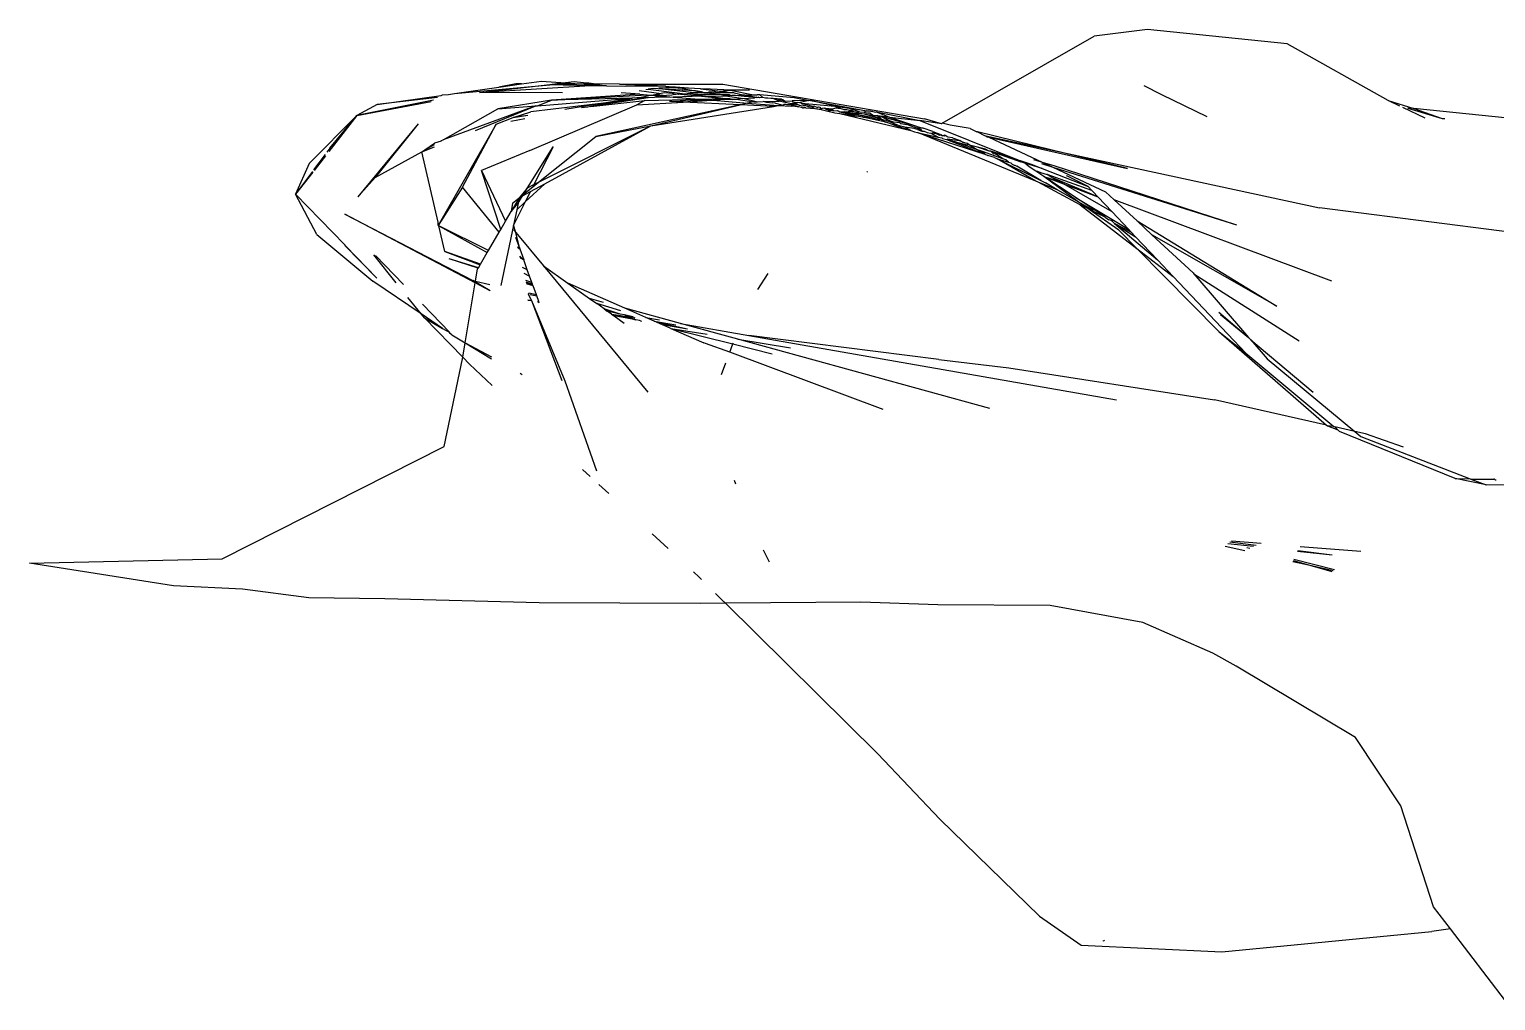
# Model space of a CAD drawing. Header units: millimetres. Extents: x -41292 to 298682, y -22072 to 33155.
# Drawn here: x 27073.7 to 27158.1, y -13216.8 to -13160.8 of the extents above; entities that cross this region are included whole.
import ezdxf

# ---------------------------------------------------------------- set-up
doc = ezdxf.new("R2010")
doc.units = ezdxf.units.MM

# ---------------------------------------------------------------- blocks, each defined once
blk = doc.blocks.new('rmfnasesx')
for p, q in [((54601.362, 2351.602), (54598.287, 2351.209)), ((54609.413, 2350.764), (54601.362, 2351.602)), ((54589.546, 2346.192), (54598.287, 2351.209)), ((54615.228, 2347.502), (54609.413, 2350.764)), ((54561.466, 2347.908), (54566.945, 2348.414)), ((54561.466, 2347.908), (54564.011, 2348.273)), ((54566.945, 2348.414), (54563.097, 2347.959)), ((54569.278, 2348.354), (54563.097, 2347.959)), ((54564.999, 2348.469), (54564.011, 2348.273)), ((54564.011, 2348.273), (54565.32, 2348.46)), ((54565.32, 2348.46), (54564.999, 2348.469)), ((54565.32, 2348.46), (54566.473, 2348.626)), ((54566.473, 2348.626), (54567.86, 2348.52)), ((54567.363, 2348.463), (54566.945, 2348.414)), ((54569.278, 2348.354), (54566.945, 2348.414)), ((54567.86, 2348.52), (54567.363, 2348.463)), ((54567.363, 2348.463), (54568.66, 2348.459)), ((54568.342, 2348.576), (54567.86, 2348.52)), ((54567.86, 2348.52), (54568.66, 2348.459)), ((54568.888, 2348.518), (54568.342, 2348.576)), ((54568.66, 2348.459), (54570.214, 2348.34)), ((54568.66, 2348.459), (54569.466, 2348.457)), ((54569.19, 2348.504), (54568.888, 2348.518)), ((54569.466, 2348.457), (54569.19, 2348.504)), ((54570.214, 2348.34), (54569.278, 2348.354)), ((54569.466, 2348.457), (54570.214, 2348.34)), ((54570.96, 2348.452), (54569.466, 2348.457)), ((54570.214, 2348.34), (54571.331, 2348.325)), ((54570.96, 2348.452), (54576.913, 2348.436)), ((54573.587, 2348.329), (54570.96, 2348.452)), ((54573.587, 2348.329), (54571.331, 2348.325)), ((54572.478, 2348.138), (54572.62, 2348.157)), ((54572.896, 2348.193), (54572.62, 2348.157)), ((54572.62, 2348.157), (54574.283, 2347.948)), ((54573.429, 2348.149), (54572.896, 2348.193)), ((54574.375, 2348.205), (54573.233, 2348.238)), ((54575.339, 2348.054), (54573.429, 2348.149)), ((54575.104, 2347.968), (54573.429, 2348.149)), ((54573.647, 2348.292), (54573.587, 2348.329)), ((54573.775, 2348.3), (54573.647, 2348.292)), ((54573.829, 2348.297), (54573.775, 2348.3)), ((54573.917, 2348.277), (54573.829, 2348.297)), ((54574.023, 2348.271), (54573.917, 2348.277)), ((54574.193, 2348.281), (54574.023, 2348.271)), ((54574.926, 2348.223), (54574.193, 2348.281)), ((54574.193, 2348.281), (54574.375, 2348.205)), ((54574.566, 2348.2), (54574.375, 2348.205)), ((54574.926, 2348.223), (54574.566, 2348.2)), ((54574.566, 2348.2), (54575.339, 2348.054)), ((54575.625, 2348.167), (54574.926, 2348.223)), ((54575.625, 2348.167), (54576.63, 2348.052)), ((54576.192, 2348.154), (54575.625, 2348.167)), ((54577.355, 2348.091), (54576.192, 2348.154)), ((54576.723, 2348.041), (54577.355, 2348.091)), ((54576.913, 2348.436), (54588.528, 2346.44)), ((54578.455, 2348.091), (54577.355, 2348.091)), ((54577.355, 2348.091), (54578.677, 2347.834)), ((54601.148, 2348.368), (54602.167, 2347.857)), ((54560.244, 2347.522), (54555.844, 2346.645)), ((54555.844, 2346.645), (54560.11, 2347.44)), ((54557.016, 2347.269), (54555.844, 2346.645)), ((54557.016, 2347.269), (54560.691, 2347.796)), ((54560.484, 2347.669), (54557.016, 2347.269)), ((54560.691, 2347.796), (54560.761, 2347.839)), ((54560.761, 2347.839), (54561.115, 2347.857)), ((54561.115, 2347.857), (54561.466, 2347.908)), ((54563.097, 2347.959), (54562.909, 2347.949)), ((54567.685, 2347.954), (54563.097, 2347.959)), ((54567.041, 2347.524), (54563.957, 2347.019)), ((54565.794, 2344.617), (54571.962, 2347.263)), ((54569.714, 2347.316), (54565.851, 2346.846)), ((54566.233, 2347.201), (54571.679, 2347.637)), ((54566.233, 2347.201), (54567.041, 2347.524)), ((54572.13, 2347.862), (54567.041, 2347.524)), ((54567.041, 2347.524), (54572.549, 2347.827)), ((54571.679, 2347.637), (54567.041, 2347.524)), ((54567.805, 2347.004), (54569.714, 2347.316)), ((54572.605, 2347.667), (54569.318, 2347.157)), ((54569.318, 2347.157), (54572.428, 2347.498)), ((54571.011, 2347.473), (54569.318, 2347.157)), ((54577.908, 2347.257), (54569.608, 2345.433)), ((54569.714, 2347.316), (54571.679, 2347.637)), ((54571.011, 2347.473), (54569.714, 2347.316)), ((54572.605, 2347.667), (54571.011, 2347.473)), ((54571.679, 2347.637), (54571.011, 2347.473)), ((54572.13, 2347.862), (54571.05, 2347.951)), ((54571.726, 2347.645), (54571.679, 2347.637)), ((54571.961, 2347.651), (54571.726, 2347.645)), ((54572.045, 2347.666), (54571.961, 2347.651)), ((54572.428, 2347.498), (54571.962, 2347.263)), ((54571.962, 2347.263), (54574.625, 2347.415)), ((54572.045, 2347.666), (54572.744, 2347.811)), ((54572.605, 2347.667), (54572.045, 2347.666)), ((54572.09, 2348.087), (54573.363, 2347.912)), ((54572.13, 2347.862), (54572.549, 2347.827)), ((54572.428, 2347.498), (54575.556, 2347.58)), ((54572.549, 2347.827), (54572.744, 2347.811)), ((54572.957, 2347.676), (54572.605, 2347.667)), ((54572.744, 2347.811), (54572.797, 2347.807)), ((54572.767, 2346.041), (54577.908, 2347.257)), ((54572.797, 2347.807), (54572.991, 2347.851)), ((54572.797, 2347.807), (54573.291, 2347.766)), ((54573.291, 2347.766), (54572.957, 2347.676)), ((54574.044, 2347.704), (54572.957, 2347.676)), ((54572.991, 2347.851), (54573.029, 2347.858)), ((54573.029, 2347.858), (54573.101, 2347.858)), ((54573.363, 2347.912), (54573.101, 2347.858)), ((54573.101, 2347.858), (54573.662, 2347.796)), ((54573.291, 2347.766), (54573.479, 2347.751)), ((54573.559, 2347.948), (54573.363, 2347.912)), ((54573.479, 2347.751), (54573.662, 2347.796)), ((54573.479, 2347.751), (54574.044, 2347.704)), ((54573.997, 2347.907), (54573.559, 2347.948)), ((54573.965, 2347.82), (54573.662, 2347.796)), ((54576.265, 2347.522), (54573.841, 2347.452)), ((54574.625, 2347.415), (54573.841, 2347.452)), ((54574.134, 2347.853), (54573.965, 2347.82)), ((54574.032, 2347.909), (54573.997, 2347.907)), ((54574.134, 2347.853), (54574.032, 2347.909)), ((54575.689, 2347.746), (54574.044, 2347.704)), ((54574.044, 2347.704), (54575.556, 2347.58)), ((54574.196, 2347.853), (54574.134, 2347.853)), ((54574.322, 2347.876), (54574.196, 2347.853)), ((54574.283, 2347.948), (54574.438, 2347.931)), ((54574.367, 2347.852), (54574.322, 2347.876)), ((54574.478, 2347.861), (54574.367, 2347.852)), ((54574.438, 2347.931), (54574.567, 2347.906)), ((54574.567, 2347.906), (54574.478, 2347.861)), ((54574.478, 2347.861), (54575.689, 2347.746)), ((54574.567, 2347.906), (54574.857, 2347.891)), ((54574.625, 2347.415), (54576.265, 2347.522)), ((54577.908, 2347.257), (54574.625, 2347.415)), ((54575.383, 2347.946), (54574.857, 2347.891)), ((54575.219, 2347.849), (54574.857, 2347.891)), ((54575.383, 2347.946), (54575.104, 2347.968)), ((54575.769, 2347.846), (54575.219, 2347.849)), ((54575.219, 2347.849), (54576.088, 2347.757)), ((54575.686, 2348), (54575.339, 2348.054)), ((54575.339, 2348.054), (54575.694, 2347.958)), ((54575.465, 2347.94), (54575.383, 2347.946)), ((54575.694, 2347.958), (54575.465, 2347.94)), ((54575.556, 2347.58), (54577.037, 2347.619)), ((54575.556, 2347.58), (54576.265, 2347.522)), ((54575.842, 2347.946), (54575.686, 2348)), ((54575.689, 2347.746), (54576.088, 2347.757)), ((54575.689, 2347.746), (54577.037, 2347.619)), ((54575.842, 2347.946), (54575.694, 2347.958)), ((54576.632, 2347.851), (54575.769, 2347.846)), ((54576.029, 2347.946), (54575.842, 2347.946)), ((54576.029, 2347.946), (54576.132, 2347.994)), ((54576.242, 2347.912), (54576.029, 2347.946)), ((54576.088, 2347.757), (54577.069, 2347.782)), ((54576.088, 2347.757), (54577.037, 2347.619)), ((54576.132, 2347.994), (54576.298, 2348.007)), ((54576.498, 2347.945), (54576.242, 2347.912)), ((54576.632, 2347.851), (54576.242, 2347.912)), ((54576.265, 2347.522), (54576.362, 2347.514)), ((54576.298, 2348.007), (54576.63, 2348.052)), ((54576.74, 2347.535), (54576.362, 2347.514)), ((54576.362, 2347.514), (54578.336, 2347.351)), ((54577.562, 2347.944), (54576.498, 2347.945)), ((54576.63, 2348.052), (54576.723, 2348.041)), ((54576.688, 2347.842), (54576.632, 2347.851)), ((54576.75, 2347.842), (54576.688, 2347.842)), ((54576.723, 2348.041), (54577.562, 2347.944)), ((54577.445, 2347.555), (54576.74, 2347.535)), ((54577.069, 2347.782), (54576.75, 2347.842)), ((54577.299, 2347.84), (54576.75, 2347.842)), ((54577.037, 2347.619), (54577.322, 2347.626)), ((54577.037, 2347.619), (54577.445, 2347.555)), ((54577.422, 2347.791), (54577.069, 2347.782)), ((54577.069, 2347.782), (54577.958, 2347.643)), ((54577.299, 2347.84), (54577.422, 2347.791)), ((54577.322, 2347.626), (54577.477, 2347.577)), ((54577.636, 2347.795), (54577.422, 2347.791)), ((54577.445, 2347.555), (54577.477, 2347.577)), ((54577.477, 2347.577), (54577.678, 2347.589)), ((54577.562, 2347.944), (54578.059, 2347.837)), ((54577.636, 2347.795), (54578.059, 2347.837)), ((54578.141, 2347.729), (54577.636, 2347.795)), ((54577.678, 2347.589), (54577.958, 2347.643)), ((54577.678, 2347.589), (54578.691, 2347.429)), ((54577.948, 2347.255), (54577.908, 2347.257)), ((54578.336, 2347.351), (54577.948, 2347.255)), ((54579.829, 2347.165), (54577.948, 2347.255)), ((54577.958, 2347.643), (54578.138, 2347.615)), ((54578.059, 2347.837), (54578.156, 2347.836)), ((54578.138, 2347.615), (54578.654, 2347.661)), ((54578.138, 2347.615), (54578.915, 2347.434)), ((54578.414, 2347.715), (54578.141, 2347.729)), ((54578.156, 2347.836), (54578.18, 2347.81)), ((54578.18, 2347.81), (54578.283, 2347.813)), ((54578.283, 2347.813), (54578.406, 2347.816)), ((54578.414, 2347.715), (54578.283, 2347.813)), ((54578.691, 2347.429), (54578.336, 2347.351)), ((54578.336, 2347.351), (54580.093, 2347.207)), ((54578.406, 2347.816), (54578.677, 2347.834)), ((54578.406, 2347.816), (54578.637, 2347.711)), ((54578.637, 2347.711), (54578.414, 2347.715)), ((54578.73, 2347.691), (54578.637, 2347.711)), ((54578.654, 2347.661), (54578.744, 2347.649)), ((54578.677, 2347.834), (54578.727, 2347.824)), ((54578.691, 2347.429), (54578.915, 2347.434)), ((54578.727, 2347.824), (54578.886, 2347.833)), ((54578.73, 2347.691), (54578.842, 2347.694)), ((54578.744, 2347.649), (54578.73, 2347.691)), ((54578.842, 2347.694), (54578.744, 2347.649)), ((54578.886, 2347.657), (54578.842, 2347.694)), ((54579.039, 2347.833), (54578.886, 2347.833)), ((54578.972, 2347.688), (54578.886, 2347.657)), ((54578.915, 2347.434), (54579.24, 2347.442)), ((54578.972, 2347.688), (54579.017, 2347.679)), ((54579.051, 2347.667), (54579.017, 2347.679)), ((54581.011, 2347.658), (54579.039, 2347.833)), ((54579.211, 2347.676), (54579.039, 2347.833)), ((54579.211, 2347.676), (54579.051, 2347.667)), ((54579.371, 2347.642), (54579.211, 2347.676)), ((54579.24, 2347.442), (54580.157, 2347.463)), ((54579.449, 2347.39), (54579.24, 2347.442)), ((54579.41, 2347.647), (54579.371, 2347.642)), ((54579.509, 2347.632), (54579.41, 2347.647)), ((54579.599, 2347.386), (54579.449, 2347.39)), ((54579.669, 2347.625), (54579.509, 2347.632)), ((54579.599, 2347.386), (54579.75, 2347.362)), ((54579.736, 2347.615), (54579.669, 2347.625)), ((54579.817, 2347.612), (54579.736, 2347.615)), ((54579.92, 2347.352), (54579.75, 2347.362)), ((54579.85, 2347.606), (54579.817, 2347.612)), ((54579.974, 2347.608), (54579.85, 2347.606)), ((54580.157, 2347.463), (54579.85, 2347.606)), ((54579.957, 2347.329), (54579.92, 2347.352)), ((54580.334, 2347.245), (54579.957, 2347.329)), ((54580.032, 2347.594), (54579.974, 2347.608)), ((54580.294, 2347.58), (54580.032, 2347.594)), ((54580.05, 2347.567), (54580.032, 2347.594)), ((54580.294, 2347.58), (54580.05, 2347.567)), ((54580.05, 2347.567), (54580.31, 2347.528)), ((54580.224, 2347.465), (54580.157, 2347.463)), ((54580.224, 2347.465), (54580.401, 2347.428)), ((54580.294, 2347.58), (54580.331, 2347.569)), ((54580.31, 2347.528), (54580.368, 2347.505)), ((54580.331, 2347.569), (54580.364, 2347.564)), ((54580.334, 2347.245), (54580.413, 2347.258)), ((54580.364, 2347.564), (54580.46, 2347.492)), ((54580.368, 2347.505), (54580.46, 2347.492)), ((54580.401, 2347.428), (54580.46, 2347.492)), ((54580.401, 2347.428), (54580.868, 2347.33)), ((54580.413, 2347.258), (54580.451, 2347.295)), ((54580.451, 2347.295), (54580.529, 2347.302)), ((54580.46, 2347.492), (54580.541, 2347.472)), ((54580.529, 2347.302), (54580.57, 2347.283)), ((54580.541, 2347.472), (54580.897, 2347.48)), ((54580.57, 2347.283), (54580.64, 2347.276)), ((54580.64, 2347.276), (54580.77, 2347.265)), ((54580.77, 2347.265), (54580.868, 2347.33)), ((54581.316, 2347.237), (54580.77, 2347.265)), ((54580.77, 2347.265), (54581.275, 2347.14)), ((54580.868, 2347.33), (54581.027, 2347.355)), ((54581.778, 2347.501), (54580.897, 2347.48)), ((54580.897, 2347.48), (54580.929, 2347.434)), ((54580.929, 2347.434), (54581.006, 2347.422)), ((54581.006, 2347.422), (54581.073, 2347.401)), ((54581.006, 2347.422), (54581.027, 2347.355)), ((54581.778, 2347.501), (54581.011, 2347.658)), ((54581.027, 2347.355), (54581.091, 2347.34)), ((54581.073, 2347.401), (54581.155, 2347.389)), ((54581.091, 2347.34), (54581.155, 2347.389)), ((54581.091, 2347.34), (54581.316, 2347.237)), ((54581.155, 2347.389), (54581.197, 2347.383)), ((54581.197, 2347.383), (54581.239, 2347.387)), ((54581.239, 2347.387), (54581.356, 2347.408)), ((54581.422, 2347.35), (54581.239, 2347.387)), ((54581.356, 2347.408), (54581.464, 2347.425)), ((54581.479, 2347.289), (54581.422, 2347.35)), ((54581.422, 2347.35), (54582.097, 2347.291)), ((54581.464, 2347.425), (54581.778, 2347.501)), ((54581.793, 2347.247), (54581.479, 2347.289)), ((54581.848, 2347.486), (54581.778, 2347.501)), ((54581.793, 2347.247), (54582.074, 2347.174)), ((54581.965, 2347.505), (54581.848, 2347.486)), ((54583.364, 2347.174), (54581.965, 2347.505)), ((54581.965, 2347.505), (54584.877, 2346.974)), ((54582.097, 2347.291), (54583.364, 2347.174)), ((54602.167, 2347.857), (54604.773, 2346.588)), ((54615.89, 2347.186), (54615.228, 2347.502)), ((54615.228, 2347.502), (54616.69, 2347.036)), ((54553.088, 2343.877), (54555.844, 2346.645)), ((54555.844, 2346.645), (54554.22, 2344.56)), ((54554.279, 2344.759), (54555.844, 2346.645)), ((54566.139, 2347.194), (54560.814, 2345.241)), ((54560.814, 2345.241), (54563.957, 2347.019)), ((54562.662, 2345.774), (54566.139, 2347.194)), ((54563.852, 2346.137), (54564.847, 2346.52)), ((54563.957, 2347.019), (54566.139, 2347.194)), ((54565.515, 2346.448), (54564.713, 2346.298)), ((54564.847, 2346.52), (54565.851, 2346.846)), ((54564.847, 2346.52), (54565.692, 2346.658)), ((54565.676, 2346.638), (54564.847, 2346.52)), ((54566.139, 2347.194), (54566.233, 2347.201)), ((54569.133, 2347.123), (54568.765, 2347.081)), ((54569.318, 2347.157), (54569.133, 2347.123)), ((54572.767, 2346.041), (54579.829, 2347.165)), ((54579.829, 2347.165), (54580.093, 2347.207)), ((54580.093, 2347.207), (54580.334, 2347.245)), ((54580.093, 2347.207), (54580.891, 2347.183)), ((54581.275, 2347.14), (54580.891, 2347.183)), ((54581.446, 2347.096), (54581.275, 2347.14)), ((54581.316, 2347.237), (54581.52, 2347.194)), ((54581.499, 2347.091), (54581.446, 2347.096)), ((54581.499, 2347.091), (54581.564, 2347.077)), ((54581.52, 2347.194), (54581.56, 2347.217)), ((54581.56, 2347.217), (54581.628, 2347.211)), ((54581.692, 2347.075), (54581.564, 2347.077)), ((54581.814, 2347.166), (54581.628, 2347.211)), ((54581.692, 2347.075), (54582.208, 2347.051)), ((54581.814, 2347.166), (54581.86, 2347.162)), ((54581.86, 2347.162), (54581.926, 2347.14)), ((54581.926, 2347.14), (54582.063, 2347.125)), ((54582.063, 2347.125), (54582.208, 2347.051)), ((54582.074, 2347.174), (54582.11, 2347.166)), ((54582.11, 2347.166), (54582.17, 2347.198)), ((54582.17, 2347.198), (54582.233, 2347.15)), ((54582.208, 2347.051), (54582.285, 2347.027)), ((54582.233, 2347.15), (54582.32, 2347.118)), ((54582.285, 2347.027), (54582.318, 2347.045)), ((54582.318, 2347.045), (54582.348, 2347.022)), ((54582.32, 2347.118), (54582.388, 2347.112)), ((54582.348, 2347.022), (54582.454, 2347.013)), ((54582.388, 2347.112), (54582.431, 2347.145)), ((54582.431, 2347.145), (54582.517, 2347.128)), ((54582.454, 2347.013), (54582.493, 2347.003)), ((54582.567, 2347.033), (54582.493, 2347.003)), ((54582.493, 2347.003), (54582.877, 2346.911)), ((54582.517, 2347.128), (54582.523, 2347.086)), ((54582.523, 2347.086), (54582.567, 2347.033)), ((54582.567, 2347.033), (54582.627, 2347.065)), ((54582.627, 2347.065), (54582.773, 2347.076)), ((54582.773, 2347.076), (54582.812, 2347.022)), ((54582.865, 2347.019), (54582.812, 2347.022)), ((54582.866, 2346.979), (54582.812, 2347.022)), ((54583.036, 2347.022), (54582.865, 2347.019)), ((54582.976, 2346.97), (54582.866, 2346.979)), ((54582.877, 2346.911), (54583.114, 2346.934)), ((54582.877, 2346.911), (54583.359, 2346.796)), ((54583.036, 2347.022), (54582.976, 2346.97)), ((54583.087, 2346.961), (54582.976, 2346.97)), ((54583.109, 2347.007), (54583.036, 2347.022)), ((54583.114, 2346.934), (54583.087, 2346.961)), ((54583.222, 2346.95), (54583.109, 2347.007)), ((54583.232, 2347.002), (54583.109, 2347.007)), ((54583.156, 2346.929), (54583.114, 2346.934)), ((54583.222, 2346.914), (54583.156, 2346.929)), ((54583.304, 2346.913), (54583.222, 2346.95)), ((54583.304, 2346.913), (54583.222, 2346.914)), ((54583.395, 2347.058), (54583.232, 2347.002)), ((54583.304, 2346.913), (54583.512, 2346.926)), ((54583.359, 2346.796), (54583.653, 2346.749)), ((54583.364, 2347.174), (54584.877, 2346.974)), ((54583.684, 2347.042), (54583.364, 2347.174)), ((54583.474, 2347.059), (54583.395, 2347.058)), ((54583.552, 2347.046), (54583.474, 2347.059)), ((54583.56, 2346.884), (54583.512, 2346.926)), ((54583.684, 2347.042), (54583.552, 2347.046)), ((54583.641, 2346.838), (54583.56, 2346.884)), ((54583.914, 2346.844), (54583.641, 2346.838)), ((54584.587, 2346.603), (54583.641, 2346.838)), ((54585.37, 2346.549), (54583.641, 2346.838)), ((54583.653, 2346.749), (54587.735, 2345.782)), ((54583.653, 2346.749), (54584.587, 2346.603)), ((54583.709, 2347.012), (54583.684, 2347.042)), ((54583.764, 2347.029), (54583.709, 2347.012)), ((54583.904, 2346.969), (54583.764, 2347.029)), ((54584.044, 2346.963), (54583.904, 2346.969)), ((54583.914, 2346.844), (54584.335, 2346.885)), ((54585.37, 2346.549), (54583.914, 2346.844)), ((54583.914, 2346.844), (54584.748, 2346.751)), ((54584.149, 2346.945), (54584.044, 2346.963)), ((54584.204, 2346.93), (54584.149, 2346.945)), ((54584.204, 2346.93), (54584.251, 2346.953)), ((54584.498, 2346.941), (54584.251, 2346.953)), ((54584.251, 2346.953), (54584.335, 2346.885)), ((54584.335, 2346.885), (54584.382, 2346.88)), ((54584.445, 2346.849), (54584.382, 2346.88)), ((54584.584, 2346.838), (54584.445, 2346.849)), ((54584.784, 2346.853), (54584.498, 2346.941)), ((54584.584, 2346.838), (54584.784, 2346.853)), ((54584.748, 2346.751), (54584.584, 2346.838)), ((54584.98, 2346.541), (54584.587, 2346.603)), ((54585.092, 2346.712), (54584.748, 2346.751)), ((54584.784, 2346.853), (54585.054, 2346.826)), ((54584.877, 2346.974), (54585.183, 2346.918)), ((54584.98, 2346.541), (54585.37, 2346.549)), ((54586.289, 2346.251), (54584.98, 2346.541)), ((54585.183, 2346.918), (54585.054, 2346.826)), ((54585.054, 2346.826), (54585.162, 2346.797)), ((54586.044, 2346.401), (54585.092, 2346.712)), ((54585.989, 2346.491), (54585.092, 2346.712)), ((54585.092, 2346.712), (54585.577, 2346.658)), ((54585.162, 2346.797), (54585.228, 2346.791)), ((54585.183, 2346.918), (54585.262, 2346.904)), ((54585.228, 2346.791), (54585.274, 2346.781)), ((54585.262, 2346.904), (54585.38, 2346.908)), ((54585.391, 2346.773), (54585.274, 2346.781)), ((54585.783, 2346.415), (54585.37, 2346.549)), ((54585.38, 2346.908), (54585.44, 2346.897)), ((54585.391, 2346.773), (54585.577, 2346.658)), ((54585.44, 2346.897), (54585.491, 2346.893)), ((54585.491, 2346.893), (54585.686, 2346.827)), ((54585.577, 2346.658), (54585.794, 2346.634)), ((54585.686, 2346.827), (54585.748, 2346.843)), ((54585.748, 2346.843), (54588.262, 2346.357)), ((54585.748, 2346.843), (54586.479, 2346.557)), ((54586.044, 2346.401), (54585.783, 2346.415)), ((54585.794, 2346.634), (54585.945, 2346.617)), ((54585.989, 2346.491), (54585.794, 2346.634)), ((54585.945, 2346.617), (54588.062, 2346.019)), ((54585.945, 2346.617), (54586.618, 2346.296)), ((54585.945, 2346.617), (54586.479, 2346.557)), ((54586.074, 2346.406), (54585.989, 2346.491)), ((54586.074, 2346.406), (54586.044, 2346.401)), ((54586.21, 2346.368), (54586.074, 2346.406)), ((54586.479, 2346.557), (54586.512, 2346.553)), ((54586.512, 2346.553), (54588.062, 2346.019)), ((54586.512, 2346.553), (54588.262, 2346.357)), ((54589.494, 2346.162), (54588.528, 2346.44)), ((54617.36, 2346.485), (54616.073, 2347.099)), ((54616.362, 2347.069), (54618.326, 2346.468)), ((54616.69, 2347.036), (54616.362, 2347.069)), ((54622.135, 2346.48), (54616.69, 2347.036)), ((54616.69, 2347.036), (54618.326, 2346.468)), ((54618.326, 2346.468), (54618.479, 2346.466)), ((54559.368, 2346.165), (54555.903, 2341.965)), ((54559.368, 2346.165), (54556.892, 2343.064)), ((54563.852, 2346.137), (54560.525, 2340.308)), ((54561.93, 2342.523), (54563.852, 2346.137)), ((54566.302, 2342.799), (54572.767, 2346.041)), ((54566.655, 2342.706), (54572.767, 2346.041)), ((54569.608, 2345.433), (54572.767, 2346.041)), ((54586.044, 2346.401), (54586.289, 2346.251)), ((54586.32, 2346.357), (54586.21, 2346.368)), ((54586.733, 2346.107), (54586.289, 2346.251)), ((54586.374, 2346.322), (54586.32, 2346.357)), ((54586.423, 2346.315), (54586.374, 2346.322)), ((54586.47, 2346.295), (54586.423, 2346.315)), ((54586.618, 2346.296), (54586.47, 2346.295)), ((54586.929, 2346.109), (54586.47, 2346.295)), ((54586.745, 2346.264), (54586.618, 2346.296)), ((54586.929, 2346.109), (54586.733, 2346.107)), ((54586.733, 2346.107), (54587.735, 2345.782)), ((54587.097, 2346.209), (54586.745, 2346.264)), ((54587.147, 2346.021), (54586.929, 2346.109)), ((54587.097, 2346.209), (54587.158, 2346.187)), ((54587.388, 2345.97), (54587.147, 2346.021)), ((54587.158, 2346.187), (54587.507, 2346.116)), ((54587.923, 2345.889), (54587.388, 2345.97)), ((54587.735, 2345.782), (54587.388, 2345.97)), ((54587.75, 2346.024), (54587.507, 2346.116)), ((54587.735, 2345.782), (54587.941, 2345.695)), ((54587.858, 2345.991), (54587.75, 2346.024)), ((54587.919, 2345.96), (54587.858, 2345.991)), ((54588.092, 2345.907), (54587.919, 2345.96)), ((54588.045, 2345.862), (54587.923, 2345.889)), ((54587.941, 2345.695), (54588.123, 2345.656)), ((54588.127, 2345.832), (54588.045, 2345.862)), ((54588.062, 2346.019), (54588.153, 2345.988)), ((54588.442, 2345.911), (54588.092, 2345.907)), ((54588.364, 2345.791), (54588.092, 2345.907)), ((54588.092, 2345.907), (54588.127, 2345.832)), ((54588.123, 2345.656), (54588.174, 2345.64)), ((54588.127, 2345.832), (54588.376, 2345.74)), ((54588.153, 2345.988), (54588.442, 2345.911)), ((54588.174, 2345.64), (54591.992, 2344.416)), ((54594.927, 2342.862), (54588.174, 2345.64)), ((54588.174, 2345.64), (54589.307, 2345.4)), ((54589.494, 2346.162), (54588.262, 2346.357)), ((54588.262, 2346.357), (54593.895, 2344.096)), ((54588.376, 2345.74), (54588.364, 2345.791)), ((54588.376, 2345.74), (54588.506, 2345.737)), ((54589.004, 2345.724), (54588.442, 2345.911)), ((54588.506, 2345.737), (54588.68, 2345.671)), ((54588.68, 2345.671), (54588.884, 2345.625)), ((54588.884, 2345.625), (54588.95, 2345.601)), ((54588.95, 2345.601), (54588.977, 2345.639)), ((54588.95, 2345.601), (54589.307, 2345.4)), ((54588.977, 2345.639), (54589.037, 2345.642)), ((54589.004, 2345.724), (54589.415, 2345.558)), ((54589.037, 2345.642), (54589.074, 2345.619)), ((54589.074, 2345.619), (54589.189, 2345.595)), ((54589.189, 2345.595), (54589.389, 2345.517)), ((54589.415, 2345.558), (54589.456, 2345.502)), ((54589.494, 2346.162), (54589.546, 2346.192)), ((54589.998, 2346.082), (54589.546, 2346.192)), ((54591.147, 2345.899), (54589.998, 2346.082)), ((54591.147, 2345.899), (54591.539, 2345.706)), ((54591.582, 2345.696), (54591.539, 2345.706)), ((54595.884, 2344.647), (54591.582, 2345.696)), ((54591.582, 2345.696), (54591.97, 2345.494)), ((54554.279, 2344.759), (54554.107, 2344.527)), ((54559.577, 2344.541), (54560.31, 2344.833)), ((54559.758, 2344.668), (54560.3, 2345.052)), ((54559.758, 2344.668), (54560.303, 2344.974)), ((54560.693, 2345.172), (54560.3, 2345.052)), ((54560.693, 2345.172), (54560.715, 2345.204)), ((54560.715, 2345.204), (54560.814, 2345.241)), ((54565.669, 2342.482), (54567.143, 2344.838)), ((54567.143, 2344.838), (54566.037, 2342.667)), ((54566.302, 2342.799), (54569.608, 2345.433)), ((54589.307, 2345.4), (54589.517, 2345.354)), ((54589.456, 2345.502), (54589.389, 2345.517)), ((54589.494, 2345.531), (54589.456, 2345.502)), ((54589.548, 2345.474), (54589.494, 2345.531)), ((54589.494, 2345.531), (54589.578, 2345.474)), ((54589.517, 2345.354), (54589.56, 2345.307)), ((54589.578, 2345.474), (54589.548, 2345.474)), ((54589.56, 2345.307), (54589.783, 2345.253)), ((54589.677, 2345.5), (54589.578, 2345.474)), ((54589.667, 2345.447), (54589.578, 2345.474)), ((54589.734, 2345.481), (54589.667, 2345.447)), ((54589.677, 2345.5), (54589.734, 2345.481)), ((54589.828, 2345.418), (54589.734, 2345.481)), ((54589.783, 2345.253), (54589.84, 2345.284)), ((54589.783, 2345.253), (54591.992, 2344.416)), ((54589.895, 2345.395), (54589.828, 2345.418)), ((54589.84, 2345.284), (54590.222, 2345.148)), ((54590.511, 2345.185), (54589.84, 2345.284)), ((54590.131, 2345.349), (54589.895, 2345.395)), ((54590.131, 2345.349), (54590.581, 2345.199)), ((54591.51, 2344.689), (54590.222, 2345.148)), ((54590.222, 2345.148), (54591, 2344.961)), ((54590.581, 2345.199), (54590.511, 2345.185)), ((54590.581, 2345.199), (54590.678, 2345.134)), ((54590.678, 2345.134), (54590.74, 2345.1)), ((54590.74, 2345.1), (54590.773, 2345.104)), ((54590.773, 2345.104), (54590.824, 2345.079)), ((54590.824, 2345.079), (54590.856, 2345.068)), ((54590.856, 2345.068), (54590.918, 2345.05)), ((54590.996, 2345.02), (54590.918, 2345.05)), ((54591.118, 2344.933), (54590.996, 2345.02)), ((54590.996, 2345.02), (54591, 2344.961)), ((54591.118, 2344.933), (54591, 2344.961)), ((54591.51, 2344.689), (54591.118, 2344.933)), ((54591.576, 2344.823), (54591.118, 2344.933)), ((54592.041, 2344.711), (54591.576, 2344.823)), ((54592.243, 2344.596), (54591.576, 2344.823)), ((54591.97, 2345.494), (54592.051, 2345.476)), ((54592.051, 2345.476), (54595.884, 2344.647)), ((54592.051, 2345.476), (54592.136, 2345.412)), ((54592.136, 2345.412), (54592.236, 2345.39)), ((54592.236, 2345.39), (54600.22, 2343.59)), ((54592.236, 2345.39), (54595.298, 2343.956)), ((54553.088, 2343.877), (54552.309, 2342.106)), ((54554.01, 2344.397), (54553.349, 2343.507)), ((54554.035, 2344.322), (54553.373, 2343.472)), ((54556.892, 2343.064), (54559.577, 2344.541)), ((54559.577, 2344.541), (54559.758, 2344.668)), ((54560.515, 2340.502), (54559.577, 2344.541)), ((54565.794, 2344.617), (54563.016, 2343.48)), ((54591.865, 2344.562), (54591.51, 2344.689)), ((54591.992, 2344.416), (54591.51, 2344.689)), ((54593.031, 2344.146), (54591.865, 2344.562)), ((54591.865, 2344.562), (54591.992, 2344.416)), ((54591.992, 2344.416), (54592.129, 2344.364)), ((54592.243, 2344.596), (54592.041, 2344.711)), ((54592.129, 2344.364), (54592.165, 2344.345)), ((54592.562, 2344.216), (54592.165, 2344.345)), ((54592.338, 2344.584), (54592.243, 2344.596)), ((54592.338, 2344.584), (54592.481, 2344.46)), ((54592.338, 2344.584), (54594.07, 2343.974)), ((54593.895, 2344.096), (54592.338, 2344.584)), ((54592.481, 2344.46), (54592.6, 2344.433)), ((54592.562, 2344.216), (54592.7, 2344.148)), ((54592.793, 2344.322), (54592.6, 2344.433)), ((54592.7, 2344.148), (54595.222, 2342.896)), ((54592.7, 2344.148), (54593.365, 2343.956)), ((54594.927, 2342.862), (54592.7, 2344.148)), ((54593.031, 2344.146), (54592.793, 2344.322)), ((54593.201, 2344.086), (54593.031, 2344.146)), ((54593.365, 2343.956), (54593.201, 2344.086)), ((54593.365, 2343.956), (54593.504, 2343.911)), ((54593.504, 2343.911), (54593.574, 2343.837)), ((54593.895, 2344.096), (54594.025, 2344.053)), ((54594.07, 2343.974), (54594.025, 2344.053)), ((54594.025, 2344.053), (54594.662, 2343.841)), ((54594.298, 2343.897), (54594.07, 2343.974)), ((54595.302, 2343.589), (54594.298, 2343.897)), ((54594.547, 2343.68), (54594.298, 2343.897)), ((54594.8, 2344.099), (54595.298, 2343.956)), ((54595.258, 2343.873), (54595.913, 2343.668)), ((54595.298, 2343.956), (54595.98, 2343.76)), ((54595.298, 2343.956), (54595.913, 2343.668)), ((54595.884, 2344.647), (54611.264, 2341.32)), ((54600.22, 2343.59), (54595.884, 2344.647)), ((54553.286, 2343.423), (54552.309, 2342.106)), ((54553.304, 2343.383), (54552.309, 2342.106)), ((54555.903, 2341.965), (54556.892, 2343.064)), ((54564.121, 2340.082), (54563.016, 2343.48)), ((54563.016, 2343.48), (54564.398, 2340.554)), ((54585.195, 2343.369), (54585.242, 2343.411)), ((54593.574, 2343.837), (54593.679, 2343.777)), ((54593.679, 2343.777), (54593.733, 2343.778)), ((54593.733, 2343.778), (54593.844, 2343.714)), ((54595.222, 2342.896), (54593.844, 2343.714)), ((54594.872, 2343.467), (54594.547, 2343.68)), ((54594.662, 2343.841), (54595.302, 2343.589)), ((54594.872, 2343.467), (54595.025, 2343.435)), ((54595.388, 2343.129), (54594.872, 2343.467)), ((54595.025, 2343.435), (54595.201, 2343.36)), ((54595.201, 2343.36), (54595.589, 2343.234)), ((54595.302, 2343.589), (54597.94, 2342.552)), ((54595.388, 2343.129), (54596.522, 2342.699)), ((54595.388, 2343.129), (54596.244, 2342.859)), ((54597.205, 2341.939), (54595.388, 2343.129)), ((54597.373, 2341.669), (54595.388, 2343.129)), ((54595.864, 2343.077), (54595.589, 2343.234)), ((54598.167, 2342.313), (54595.589, 2343.234)), ((54598.503, 2341.948), (54595.864, 2343.077)), ((54596.244, 2342.859), (54595.864, 2343.077)), ((54595.913, 2343.668), (54606.496, 2340.353)), ((54595.913, 2343.668), (54598.946, 2342.249)), ((54595.98, 2343.76), (54606.496, 2340.353)), ((54596.755, 2343.145), (54596.702, 2343.162)), ((54597.94, 2342.552), (54596.755, 2343.145)), ((54561.93, 2342.523), (54560.525, 2340.308)), ((54564.032, 2339.93), (54561.93, 2342.523)), ((54565.669, 2342.482), (54565.187, 2341.906)), ((54565.38, 2342.011), (54565.827, 2342.255)), ((54565.441, 2342.108), (54565.966, 2342.527)), ((54565.441, 2342.108), (54565.669, 2342.482)), ((54566.655, 2342.706), (54565.531, 2341.668)), ((54565.827, 2342.255), (54565.531, 2341.668)), ((54565.669, 2342.482), (54566.037, 2342.667)), ((54565.827, 2342.255), (54566.655, 2342.706)), ((54565.966, 2342.527), (54566.302, 2342.799)), ((54566.037, 2342.667), (54565.966, 2342.527)), ((54566.037, 2342.667), (54566.302, 2342.799)), ((54595.069, 2342.804), (54594.927, 2342.862)), ((54597.479, 2341.497), (54595.069, 2342.804)), ((54596.159, 2342.362), (54595.069, 2342.804)), ((54595.222, 2342.896), (54595.49, 2342.763)), ((54596.159, 2342.362), (54595.49, 2342.763)), ((54596.247, 2342.326), (54596.159, 2342.362)), ((54596.522, 2342.699), (54596.244, 2342.859)), ((54597.373, 2341.669), (54596.247, 2342.326)), ((54596.522, 2342.699), (54598.503, 2341.948)), ((54599.322, 2341.093), (54596.522, 2342.699)), ((54597.94, 2342.552), (54598.167, 2342.313)), ((54598.231, 2342.245), (54598.167, 2342.313)), ((54598.231, 2342.245), (54598.503, 2341.948)), ((54599.44, 2341.792), (54598.946, 2342.249)), ((54552.309, 2342.106), (54555.139, 2339.185)), ((54553.54, 2339.796), (54552.309, 2342.106)), ((54565.187, 2341.906), (54564.729, 2341.122)), ((54564.798, 2341.601), (54564.729, 2341.122)), ((54564.729, 2341.122), (54565.122, 2341.597)), ((54564.798, 2341.601), (54565.187, 2341.906)), ((54565.531, 2341.668), (54564.854, 2340.33)), ((54565.531, 2341.668), (54565.042, 2341.217)), ((54565.122, 2341.597), (54565.042, 2341.217)), ((54565.122, 2341.597), (54565.38, 2342.011)), ((54565.187, 2341.906), (54565.122, 2341.597)), ((54565.187, 2341.906), (54565.38, 2342.011)), ((54565.38, 2342.011), (54565.441, 2342.108)), ((54597.205, 2341.939), (54600.274, 2340.088)), ((54598.919, 2340.782), (54597.205, 2341.939)), ((54598.256, 2341.165), (54597.373, 2341.669)), ((54597.894, 2341.305), (54597.373, 2341.669)), ((54597.479, 2341.497), (54600.755, 2338.979)), ((54597.894, 2341.305), (54597.479, 2341.497)), ((54598.503, 2341.948), (54599.322, 2341.093)), ((54611.984, 2337.094), (54599.44, 2341.792)), ((54599.44, 2341.792), (54600.766, 2340.566)), ((54555.137, 2340.966), (54562.517, 2337.136)), ((54562.655, 2336.999), (54555.137, 2340.966)), ((54560.525, 2340.308), (54560.515, 2340.502)), ((54564.121, 2340.082), (54564.398, 2340.554)), ((54564.398, 2340.554), (54564.729, 2341.122)), ((54565.042, 2341.217), (54564.854, 2340.33)), ((54598.014, 2341.222), (54597.894, 2341.305)), ((54599.714, 2340.035), (54598.014, 2341.222)), ((54598.919, 2340.782), (54598.014, 2341.222)), ((54598.919, 2340.782), (54599.144, 2340.639)), ((54599.264, 2340.59), (54599.144, 2340.639)), ((54599.358, 2340.529), (54599.264, 2340.59)), ((54599.322, 2341.093), (54600.274, 2340.088)), ((54599.358, 2340.529), (54599.471, 2340.431)), ((54600.766, 2340.566), (54608.805, 2335.653)), ((54600.766, 2340.566), (54601.622, 2339.773)), ((54623.394, 2339.766), (54611.264, 2341.32)), ((54553.54, 2339.796), (54556.758, 2337.103)), ((54560.525, 2340.308), (54560.565, 2340.29)), ((54560.91, 2338.804), (54560.565, 2340.29)), ((54560.565, 2340.29), (54563.34, 2338.744)), ((54563.412, 2338.869), (54560.565, 2340.29)), ((54563.412, 2338.869), (54564.032, 2339.93)), ((54564.032, 2339.93), (54564.121, 2340.082)), ((54564.854, 2340.33), (54564.12, 2336.86)), ((54564.992, 2339.913), (54564.854, 2340.33)), ((54564.865, 2340.067), (54564.992, 2339.913)), ((54564.992, 2339.913), (54566.579, 2337.987)), ((54565.213, 2338.96), (54564.992, 2339.913)), ((54599.471, 2340.431), (54600.677, 2339.663)), ((54599.471, 2340.431), (54601.932, 2338.338)), ((54600.427, 2339.926), (54599.471, 2340.431)), ((54599.714, 2340.035), (54600.755, 2338.979)), ((54600.274, 2340.088), (54600.427, 2339.926)), ((54600.427, 2339.926), (54600.677, 2339.663)), ((54600.677, 2339.663), (54601.932, 2338.338)), ((54608.805, 2335.653), (54601.622, 2339.773)), ((54601.622, 2339.773), (54603.997, 2337.577)), ((54555.139, 2339.185), (54555.153, 2339.153)), ((54556.991, 2337.273), (54555.153, 2339.153)), ((54555.178, 2339.145), (54556.991, 2337.273)), ((54560.91, 2338.804), (54562.929, 2338.042)), ((54562.95, 2338.077), (54560.91, 2338.804)), ((54563.34, 2338.744), (54563.412, 2338.869)), ((54564.966, 2339.641), (54565.213, 2338.96)), ((54565.121, 2339.022), (54565.099, 2339.084)), ((54565.106, 2339.055), (54565.121, 2339.022)), ((54565.121, 2339.022), (54565.213, 2338.96)), ((54565.213, 2338.96), (54565.444, 2338.32)), ((54600.755, 2338.979), (54605.473, 2334.194)), ((54600.755, 2338.979), (54602.849, 2337.37)), ((54558.103, 2337.009), (54556.812, 2338.618)), ((54558.527, 2336.908), (54556.913, 2338.586)), ((54562.834, 2337.878), (54561.149, 2338.39)), ((54562.818, 2337.851), (54561.149, 2338.39)), ((54562.834, 2337.878), (54562.929, 2338.042)), ((54562.929, 2338.042), (54562.95, 2338.077)), ((54562.95, 2338.077), (54563.34, 2338.744)), ((54565.444, 2338.32), (54565.23, 2338.532)), ((54565.23, 2338.532), (54565.251, 2338.445)), ((54565.251, 2338.445), (54565.444, 2338.32)), ((54565.649, 2337.754), (54565.444, 2338.32)), ((54566.579, 2337.987), (54572.584, 2330.7)), ((54566.579, 2337.987), (54567.987, 2336.987)), ((54601.932, 2338.338), (54602.849, 2337.37)), ((54562.517, 2337.136), (54562.671, 2337.099)), ((54562.663, 2337.05), (54562.517, 2337.136)), ((54562.671, 2337.099), (54562.789, 2337.802)), ((54562.789, 2337.802), (54562.818, 2337.851)), ((54562.818, 2337.851), (54562.834, 2337.878)), ((54565.649, 2337.754), (54565.383, 2337.887)), ((54565.459, 2337.567), (54565.781, 2337.389)), ((54565.914, 2337.02), (54565.559, 2337.147)), ((54565.781, 2337.389), (54565.649, 2337.754)), ((54565.914, 2337.02), (54565.781, 2337.389)), ((54578.933, 2336.62), (54579.526, 2337.544)), ((54602.849, 2337.37), (54607.025, 2332.961)), ((54603.997, 2337.577), (54604.03, 2337.528)), ((54604.03, 2337.528), (54607.188, 2333.864)), ((54604.03, 2337.528), (54610.091, 2333.667)), ((54559.543, 2335.214), (54556.758, 2337.103)), ((54562.079, 2333.556), (54562.655, 2336.999)), ((54562.655, 2336.999), (54562.663, 2337.05)), ((54563.505, 2336.55), (54562.655, 2336.999)), ((54562.663, 2337.05), (54562.671, 2337.099)), ((54563.505, 2336.55), (54562.663, 2337.05)), ((54562.671, 2337.099), (54563.496, 2336.9)), ((54565.946, 2336.933), (54565.584, 2337.043)), ((54565.584, 2337.043), (54565.958, 2336.899)), ((54565.984, 2336.828), (54565.606, 2336.95)), ((54565.729, 2336.36), (54565.734, 2336.412)), ((54565.729, 2336.36), (54565.756, 2336.353)), ((54565.894, 2335.993), (54565.729, 2336.36)), ((54566.173, 2336.305), (54565.734, 2336.412)), ((54565.809, 2336.34), (54566.194, 2336.247)), ((54565.946, 2336.933), (54565.914, 2337.02)), ((54565.958, 2336.899), (54565.946, 2336.933)), ((54565.984, 2336.828), (54565.958, 2336.899)), ((54566.173, 2336.305), (54565.984, 2336.828)), ((54566.194, 2336.247), (54566.173, 2336.305)), ((54571.273, 2335.54), (54567.987, 2336.987)), ((54567.987, 2336.987), (54569.237, 2336.1)), ((54559.543, 2335.214), (54558.777, 2336.168)), ((54561.193, 2334.137), (54559.61, 2335.782)), ((54565.905, 2335.965), (54565.692, 2336.004)), ((54565.692, 2336.004), (54565.894, 2335.993)), ((54565.905, 2335.965), (54565.894, 2335.993)), ((54567.66, 2331.364), (54565.905, 2335.965)), ((54567.825, 2331.338), (54565.905, 2335.965)), ((54566.311, 2335.923), (54566.194, 2336.247)), ((54566.235, 2335.935), (54566.276, 2335.897)), ((54566.276, 2335.897), (54566.311, 2335.923)), ((54566.324, 2335.889), (54566.276, 2335.897)), ((54566.324, 2335.889), (54566.311, 2335.923)), ((54566.344, 2335.832), (54566.324, 2335.889)), ((54570.043, 2335.878), (54569.237, 2336.1)), ((54569.237, 2336.1), (54569.648, 2335.808)), ((54571.037, 2335.386), (54569.648, 2335.808)), ((54570.07, 2335.508), (54569.648, 2335.808)), ((54570.999, 2335.208), (54570.07, 2335.508)), ((54570.07, 2335.508), (54570.253, 2335.378)), ((54574.482, 2334.658), (54571.273, 2335.54)), ((54572.483, 2335.008), (54571.273, 2335.54)), ((54559.726, 2334.986), (54559.543, 2335.214)), ((54560.766, 2334.384), (54559.543, 2335.214)), ((54559.726, 2334.986), (54561.939, 2332.724)), ((54559.726, 2334.986), (54560.766, 2334.384)), ((54570.999, 2335.208), (54570.253, 2335.378)), ((54570.493, 2335.208), (54570.253, 2335.378)), ((54570.493, 2335.208), (54570.911, 2335.139)), ((54570.493, 2335.208), (54570.645, 2335.1)), ((54571.905, 2334.871), (54570.645, 2335.1)), ((54570.645, 2335.1), (54571.226, 2334.687)), ((54570.911, 2335.139), (54571.583, 2335.03)), ((54570.911, 2335.139), (54571.905, 2334.871)), ((54571.244, 2335.153), (54570.999, 2335.208)), ((54571.73, 2335.042), (54571.244, 2335.153)), ((54571.244, 2335.153), (54571.583, 2335.03)), ((54571.583, 2335.03), (54571.73, 2335.042)), ((54571.583, 2335.03), (54571.905, 2334.871)), ((54571.73, 2335.042), (54571.841, 2334.987)), ((54572.107, 2334.839), (54571.905, 2334.871)), ((54572.177, 2334.821), (54572.107, 2334.839)), ((54572.177, 2334.821), (54572.237, 2334.791)), ((54572.483, 2335.008), (54573.26, 2334.872)), ((54572.959, 2334.798), (54572.483, 2335.008)), ((54572.959, 2334.798), (54574.203, 2334.588)), ((54573.125, 2334.726), (54572.959, 2334.798)), ((54573.428, 2334.592), (54573.125, 2334.726)), ((54574.87, 2334.329), (54573.125, 2334.726)), ((54574.87, 2334.329), (54573.428, 2334.592)), ((54573.882, 2334.392), (54573.428, 2334.592)), ((54577.768, 2333.755), (54574.482, 2334.658)), ((54574.482, 2334.658), (54578.409, 2333.971)), ((54605.477, 2335.321), (54607.188, 2333.864)), ((54605.564, 2335.188), (54607.188, 2333.864)), ((54560.766, 2334.384), (54561.193, 2334.137)), ((54561.195, 2334.093), (54561.193, 2334.137)), ((54561.292, 2334.034), (54561.195, 2334.093)), ((54561.311, 2334.014), (54561.292, 2334.034)), ((54561.311, 2334.014), (54562.079, 2333.556)), ((54573.882, 2334.392), (54573.914, 2334.384)), ((54573.914, 2334.384), (54576, 2334.047)), ((54573.914, 2334.384), (54577.48, 2333.487)), ((54573.914, 2334.384), (54575.811, 2333.543)), ((54577.768, 2333.755), (54580.798, 2333.255)), ((54592.29, 2329.763), (54577.768, 2333.755)), ((54589.343, 2332.59), (54578.409, 2333.971)), ((54578.409, 2333.971), (54599.575, 2330.267)), ((54605.473, 2334.194), (54607.025, 2332.961)), ((54605.473, 2334.194), (54611.678, 2328.816)), ((54607.188, 2333.864), (54607.315, 2333.717)), ((54561.939, 2332.724), (54562.079, 2333.556)), ((54562.079, 2333.556), (54563.598, 2332.633)), ((54562.079, 2333.556), (54563.595, 2332.747)), ((54575.919, 2333.503), (54575.811, 2333.543)), ((54577.312, 2333.022), (54575.919, 2333.503)), ((54577.312, 2333.022), (54577.48, 2333.487)), ((54586.149, 2329.717), (54577.312, 2333.022)), ((54577.48, 2333.487), (54577.504, 2333.554)), ((54577.48, 2333.487), (54579.751, 2332.916)), ((54607.025, 2332.961), (54612.088, 2328.723)), ((54607.315, 2333.717), (54610.905, 2330.701)), ((54607.315, 2333.717), (54608.249, 2332.63)), ((54560.868, 2327.572), (54561.923, 2332.624)), ((54561.923, 2332.624), (54561.939, 2332.724)), ((54561.939, 2332.724), (54562.326, 2332.329)), ((54562.326, 2332.329), (54563.635, 2331.086)), ((54576.842, 2331.72), (54577.084, 2332.39)), ((54589.343, 2332.59), (54593.378, 2332.114)), ((54593.378, 2332.114), (54605.23, 2330.274)), ((54608.249, 2332.63), (54613.293, 2328.451)), ((54565.241, 2331.795), (54565.358, 2331.727)), ((54569.648, 2326.155), (54567.825, 2331.338)), ((54611.678, 2328.816), (54605.23, 2330.274)), ((54611.678, 2328.816), (54611.726, 2328.775)), ((54611.726, 2328.775), (54612.318, 2328.531)), ((54612.088, 2328.723), (54611.726, 2328.775)), ((54612.088, 2328.723), (54612.159, 2328.707)), ((54613.293, 2328.451), (54612.159, 2328.707)), ((54612.159, 2328.707), (54612.318, 2328.531)), ((54612.318, 2328.531), (54612.347, 2328.519)), ((54612.347, 2328.519), (54612.421, 2328.444)), ((54619.088, 2325.743), (54612.421, 2328.444)), ((54613.922, 2328.309), (54613.293, 2328.451)), ((54613.293, 2328.451), (54613.649, 2328.156)), ((54613.649, 2328.156), (54619.945, 2325.725)), ((54616.103, 2327.552), (54613.922, 2328.309)), ((54548.078, 2321.115), (54560.868, 2327.572)), ((54568.836, 2326.254), (54569.276, 2325.852)), ((54569.767, 2325.402), (54570.342, 2324.876)), ((54577.662, 2325.415), (54577.586, 2325.629)), ((54620.857, 2325.373), (54619.088, 2325.743)), ((54619.088, 2325.743), (54619.945, 2325.725)), ((54619.945, 2325.725), (54619.987, 2325.708)), ((54619.987, 2325.708), (54620.857, 2325.373)), ((54619.987, 2325.708), (54621.309, 2325.696)), ((54620.857, 2325.373), (54621.911, 2325.386)), ((54621.342, 2325.695), (54621.309, 2325.696)), ((54621.342, 2325.695), (54621.39, 2325.654)), ((54621.39, 2325.654), (54621.434, 2325.653)), ((54573.765, 2321.704), (54572.85, 2322.552)), ((54607.474, 2321.816), (54605.993, 2321.978)), ((54607.615, 2321.879), (54606.104, 2322.072)), ((54606.194, 2322.148), (54607.908, 2322.011)), ((54536.979, 2320.866), (54548.078, 2321.115)), ((54579.235, 2321.624), (54579.572, 2320.939)), ((54605.841, 2321.849), (54606.974, 2321.592)), ((54607.091, 2321.764), (54607.254, 2321.718)), ((54612.125, 2320.487), (54609.785, 2321.08)), ((54611.994, 2321.322), (54610.009, 2321.539)), ((54611.994, 2321.322), (54610.026, 2321.573)), ((54610.152, 2321.831), (54613.651, 2321.55)), ((54545.275, 2319.564), (54536.979, 2320.866)), ((54575.539, 2320.06), (54575.219, 2320.356)), ((54609.73, 2320.966), (54610.627, 2320.763)), ((54609.751, 2321.011), (54610.627, 2320.763)), ((54610.627, 2320.763), (54611.974, 2320.382)), ((54610.627, 2320.763), (54612.055, 2320.438)), ((54549.254, 2319.362), (54545.275, 2319.564)), ((54575.674, 2319.926), (54575.539, 2320.06)), ((54553.066, 2318.876), (54549.254, 2319.362)), ((54557.444, 2318.8), (54553.066, 2318.876)), ((54566.335, 2318.583), (54557.444, 2318.8)), ((54575.621, 2318.541), (54566.335, 2318.583)), ((54577.064, 2318.553), (54575.621, 2318.541)), ((54576.97, 2318.646), (54576.486, 2319.124)), ((54577.064, 2318.553), (54576.989, 2318.627)), ((54584.848, 2318.618), (54577.064, 2318.553)), ((54585.837, 2309.887), (54577.064, 2318.553)), ((54589.288, 2318.455), (54584.848, 2318.618)), ((54595.768, 2318.42), (54589.288, 2318.455)), ((54601.102, 2317.44), (54595.768, 2318.42)), ((54605.124, 2315.675), (54601.102, 2317.44)), ((54606.477, 2314.937), (54605.124, 2315.675)), ((54613.347, 2310.823), (54606.477, 2314.937)), ((54615.953, 2306.885), (54613.347, 2310.823)), ((54585.837, 2309.887), (54589.41, 2306.123)), ((54617.835, 2301.07), (54615.953, 2306.885)), ((54595.143, 2300.544), (54589.41, 2306.123)), ((54618.802, 2299.81), (54617.835, 2301.07)), ((54595.143, 2300.544), (54597.541, 2298.871)), ((54598.837, 2299.102), (54598.827, 2299.143)), ((54598.889, 2299.157), (54598.837, 2299.102)), ((54605.642, 2298.489), (54617.727, 2299.644)), ((54618.802, 2299.81), (54617.727, 2299.644)), ((54621.978, 2295.67), (54618.802, 2299.81)), ((54597.541, 2298.871), (54605.642, 2298.489))]:
    blk.add_line(p, q)

msp = doc.modelspace()

# ---------------------------------------------------------------- block references
msp.add_blockref('rmfnasesx', (-27463.272, -15512.431))

doc.saveas('drawing.dxf')
